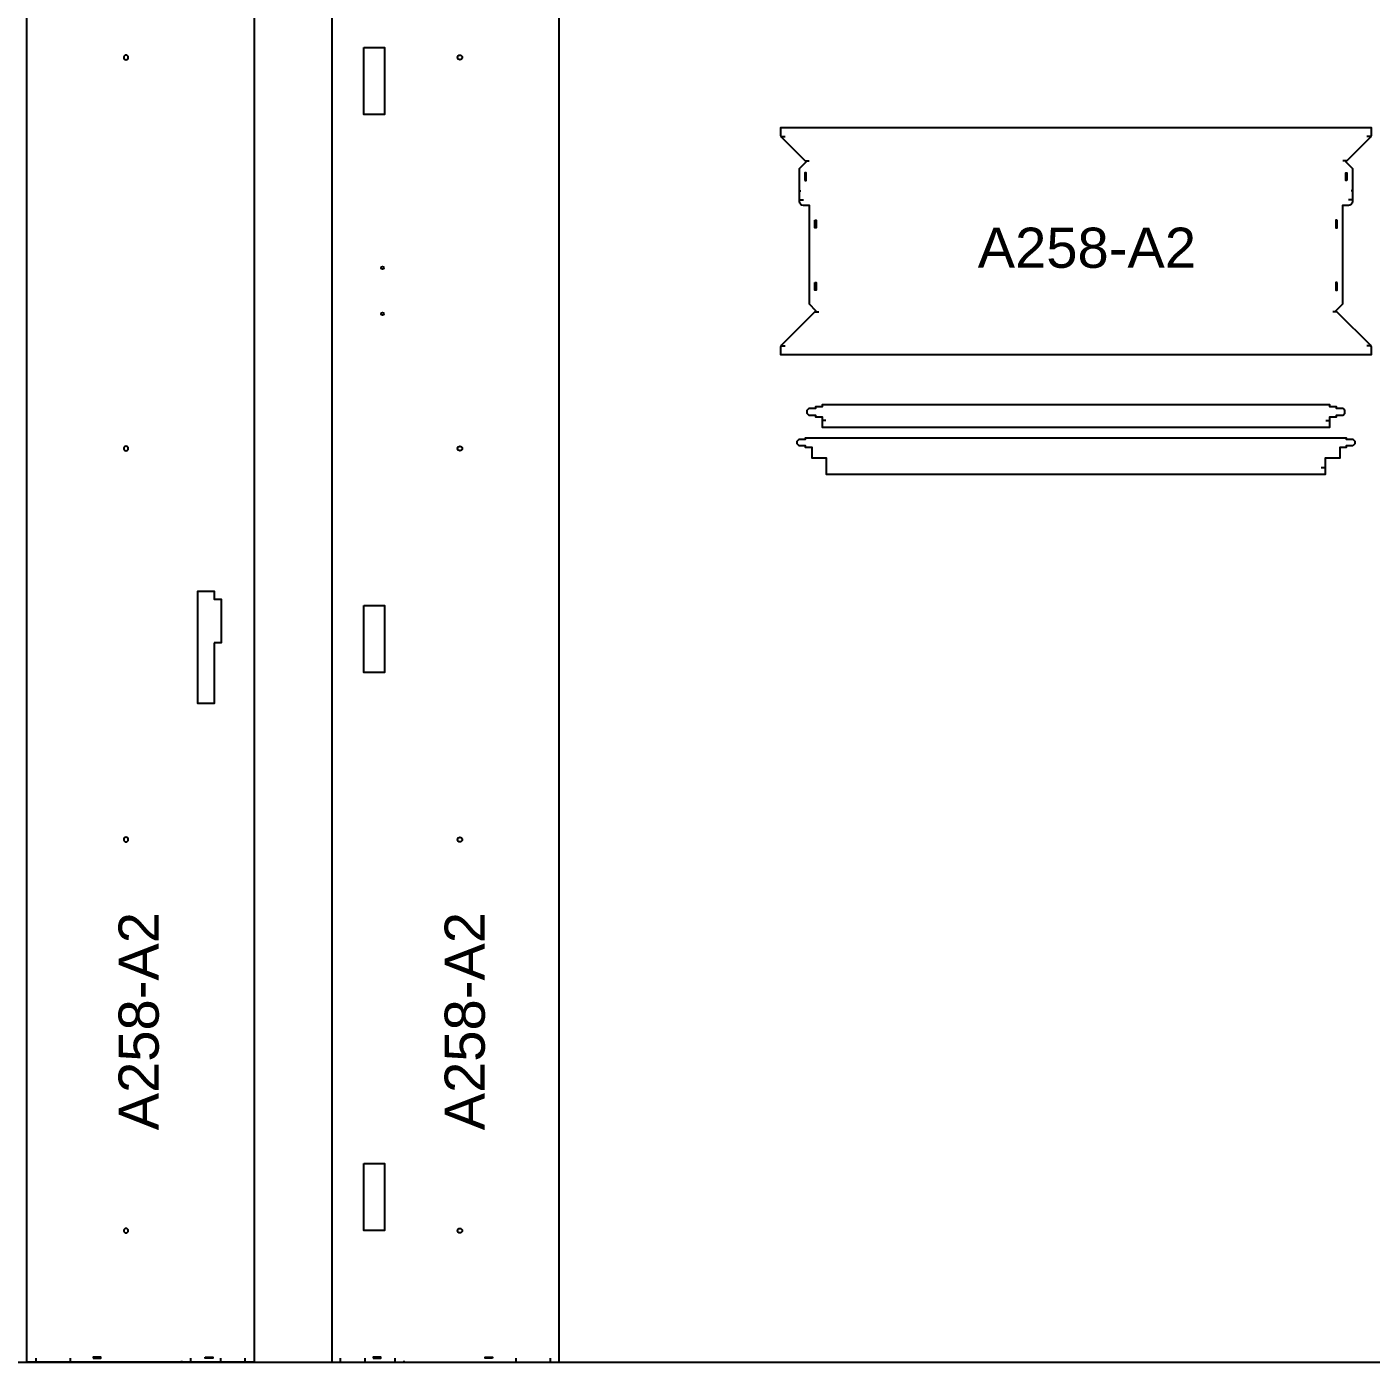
# Model space of a CAD drawing. Header units: inches. Extents: x 5699 to 12603, y -5236 to 4210.
# Drawn here: x 10558 to 12603, y 14 to 2046 of the extents above; entities that cross this region are included whole.
import ezdxf

# ---------------------------------------------------------------- set-up
doc = ezdxf.new("R2010")
doc.units = ezdxf.units.IN
doc.header["$MEASUREMENT"] = 0
doc.linetypes.add('CENTERX2', pattern=[20.32, 12.7, -2.54, 2.54, -2.54])
doc.styles.get("Standard").update_dxf_attribs({"font": 'arial.ttf'})

# ---------------------------------------------------------------- blocks, each defined once
blk = doc.blocks.new('*U39')
at = {"color": 0}
blk.add_circle((0, 0), 3.5, dxfattribs=at)
blk = doc.blocks.new('*U41')
at = {"color": 0, "linetype": 'ByBlock', "lineweight": -2, "transparency": 16777216, "rotation": 270}
for p in [(1090, 1999.1), (1090, 1404.1), (1090, 809.1), (1090, 214.1)]:
    blk.add_blockref('*U39', p, dxfattribs=at)
blk = doc.blocks.new('*U42')
at = {"color": 0}
blk.add_circle((0, 0), 3.5, dxfattribs=at)
blk = doc.blocks.new('*U43')
at = {"color": 0, "linetype": 'ByBlock', "lineweight": -2, "transparency": 16777216, "rotation": 270}
for p in [(1090, 1999.1), (1090, 1404.1), (1090, 809.1), (1090, 214.1)]:
    blk.add_blockref('*U42', p, dxfattribs=at)

msp = doc.modelspace()

# ---------------------------------------------------------------- linework, layer by layer
at = {"color": 1}
for p, q in [((11706.059, 1878.715), (11712.059, 1878.715)), ((12602.559, 1878.715), (12596.559, 1878.715)), ((11742.309, 1841.582), (11748.309, 1841.582)), ((12566.309, 1841.582), (12560.309, 1841.582)), ((11733.809, 1795.948), (11735.809, 1795.948)), ((11733.809, 1782.314), (11739.809, 1782.314)), ((12574.809, 1782.314), (12568.809, 1782.314)), ((12574.809, 1795.948), (12572.809, 1795.948)), ((11757.309, 1612.18), (11763.309, 1612.18)), ((12551.309, 1612.18), (12545.309, 1612.18)), ((11706.059, 1560.047), (11712.059, 1560.047)), ((12602.559, 1560.047), (12596.559, 1560.047))]:
    msp.add_line(p, q, dxfattribs=at)
at = {"color": 1, "linetype": 'CENTERX2'}
for p, q in [((11774.059, 1446.88), (11768.059, 1446.88)), ((12534.559, 1446.88), (12540.559, 1446.88)), ((12527.559, 1374.974), (12533.559, 1374.974)), ((10572.061, 20.1), (10572.061, 14.1)), ((10624.195, 20.1), (10624.195, 14.1)), ((10794.328, 14.1), (10794.328, 16.1)), ((10807.962, 14.1), (10807.962, 20.1)), ((10853.596, 14.1), (10853.596, 20.1)), ((10890.73, 14.1), (10890.73, 20.1)), ((11035.764, 14.1), (11035.764, 20.1)), ((11072.897, 14.1), (11072.897, 20.1)), ((11118.531, 14.1), (11118.531, 20.1)), ((11132.165, 14.1), (11132.165, 16.1)), ((11302.298, 20.1), (11302.298, 14.1)), ((11354.432, 20.1), (11354.432, 14.1))]:
    msp.add_line(p, q, dxfattribs=at)
msp.add_xline((6598.331, 14.1), (1, 0))
at = {"color": 1, "linetype": 'Continuous', "lineweight": 25}
for points in [[(10904.297, 2202.6), (10904.297, 14.1), (10558.494, 14.1), (10558.494, 2202.6)], [(11022.197, 2202.6), (11022.197, 14.1), (11367.999, 14.1), (11367.999, 2202.6)]]:
    msp.add_lwpolyline(points, dxfattribs=at)
at = {"color": 1}
for points in [[(11071.08, 2014.1), (11102.58, 2014.1), (11102.58, 1912.1), (11071.08, 1912.1)], [(10843.212, 1108.35), (10843.212, 1016.35), (10818.712, 1016.35), (10818.712, 1186.85), (10843.212, 1186.85), (10843.212, 1174.85), (10854.196, 1174.85), (10854.196, 1108.35)], [(11071.08, 1165.1), (11102.58, 1165.1), (11102.58, 1063.1), (11071.08, 1063.1)], [(11071.097, 316.1), (11102.597, 316.1), (11102.597, 214.1), (11071.097, 214.1)]]:
    msp.add_lwpolyline(points, close=True, dxfattribs=at)
at = {"color": 1, "linetype": 'Continuous', "lineweight": 25}
msp.add_lwpolyline([(11706.809, 1877.148), (11705.309, 1880.282), (11705.309, 1892.282), (12603.309, 1892.282), (12603.309, 1880.282), (12601.809, 1877.148), (12567.809, 1843.148), (12564.809, 1840.015), (12574.809, 1830.015), (12574.809, 1779.747, -0.41421356), (12568.809, 1773.747), (12559.809, 1773.747), (12559.809, 1623.747), (12549.809, 1613.747), (12552.809, 1610.613), (12601.809, 1561.613), (12603.309, 1558.48), (12603.309, 1546.48), (11705.309, 1546.48), (11705.309, 1558.48), (11706.809, 1561.613), (11755.809, 1610.613), (11758.809, 1613.747), (11748.809, 1623.747), (11748.809, 1773.747), (11739.809, 1773.747, -0.41421356), (11733.809, 1779.747), (11733.809, 1830.015), (11743.809, 1840.015), (11740.809, 1843.148)], format="xyb", close=True, dxfattribs=at)
for points in [[(11742.109, 1811.765), (11744.009, 1811.765), (11744.009, 1823.265), (11742.109, 1823.265)], [(12566.509, 1811.765), (12564.609, 1811.765), (12564.609, 1823.265), (12566.509, 1823.265)], [(11757.109, 1751.497), (11759.009, 1751.497), (11759.009, 1739.997), (11757.109, 1739.997)], [(12551.509, 1751.497), (12549.609, 1751.497), (12549.609, 1739.997), (12551.509, 1739.997)], [(11757.109, 1656.497), (11759.009, 1656.497), (11759.009, 1644.997), (11757.109, 1644.997)], [(12551.509, 1656.497), (12549.609, 1656.497), (12549.609, 1644.997), (12551.509, 1644.997)], [(12560.559, 1464.947), (12550.559, 1464.947), (12550.559, 1467.447), (12540.559, 1467.447), (12540.559, 1470.447), (11768.059, 1470.447), (11768.059, 1467.447), (11758.059, 1467.447), (11758.059, 1464.947), (11748.059, 1464.947), (11745.059, 1461.947), (11745.059, 1457.947), (11748.059, 1454.947), (11758.059, 1454.947), (11758.059, 1452.447), (11768.059, 1452.447), (11768.059, 1436.313), (12540.559, 1436.313), (12540.559, 1452.447), (12550.559, 1452.447), (12550.559, 1454.947), (12560.559, 1454.947), (12563.559, 1457.947), (12563.559, 1461.947)], [(12575.559, 1408.041), (12565.559, 1408.041), (12565.559, 1405.541), (12555.559, 1405.541), (12555.559, 1389.541), (12533.559, 1389.541), (12533.559, 1364.407), (11775.059, 1364.407), (11775.059, 1389.541), (11753.059, 1389.541), (11753.059, 1405.541), (11743.059, 1405.541), (11743.059, 1408.041), (11733.059, 1408.041), (11730.059, 1411.041), (11730.059, 1415.041), (11733.059, 1418.041), (11743.059, 1418.041), (11743.059, 1420.541), (12565.559, 1420.541), (12565.559, 1418.041), (12575.559, 1418.041), (12578.559, 1415.041), (12578.559, 1411.041)], [(10659.512, 19.9), (10671.012, 19.9), (10671.012, 21.8), (10659.512, 21.8)], [(10829.779, 21.8), (10841.279, 21.8), (10841.279, 19.9), (10829.779, 19.9)], [(11085.214, 19.9), (11096.714, 19.9), (11096.714, 21.8), (11085.214, 21.8)], [(11266.982, 19.9), (11255.482, 19.9), (11255.482, 21.8), (11266.982, 21.8)]]:
    msp.add_lwpolyline(points, close=True, dxfattribs=at)
at = {"color": 1}
for centre in [(11099.331, 1678.94), (11099.331, 1608.94)]:
    msp.add_circle(centre, 2, dxfattribs=at)

# ---------------------------------------------------------------- block references
at = {"color": 1, "xscale": -1}
msp.add_blockref('*U41', (11799.217, 0), dxfattribs=at)
at = {"color": 1}
msp.add_blockref('*U43', (10127.277, 0), dxfattribs=at)

# ---------------------------------------------------------------- texts
at = {"color": 1, "insert": (12004.825, 1740.095), "char_height": 61.1029, "width": 332.3439, "attachment_point": 1}
msp.add_mtext('A258-A2', dxfattribs=at)
at = {"color": 1, "char_height": 61.1029, "width": 332.3439, "attachment_point": 7, "rotation": 90}
for insert in [(10759.927, 366.747), (11255.925, 366.747)]:
    msp.add_mtext('A258-A2', dxfattribs=dict(at, insert=insert))

doc.saveas('drawing.dxf')
